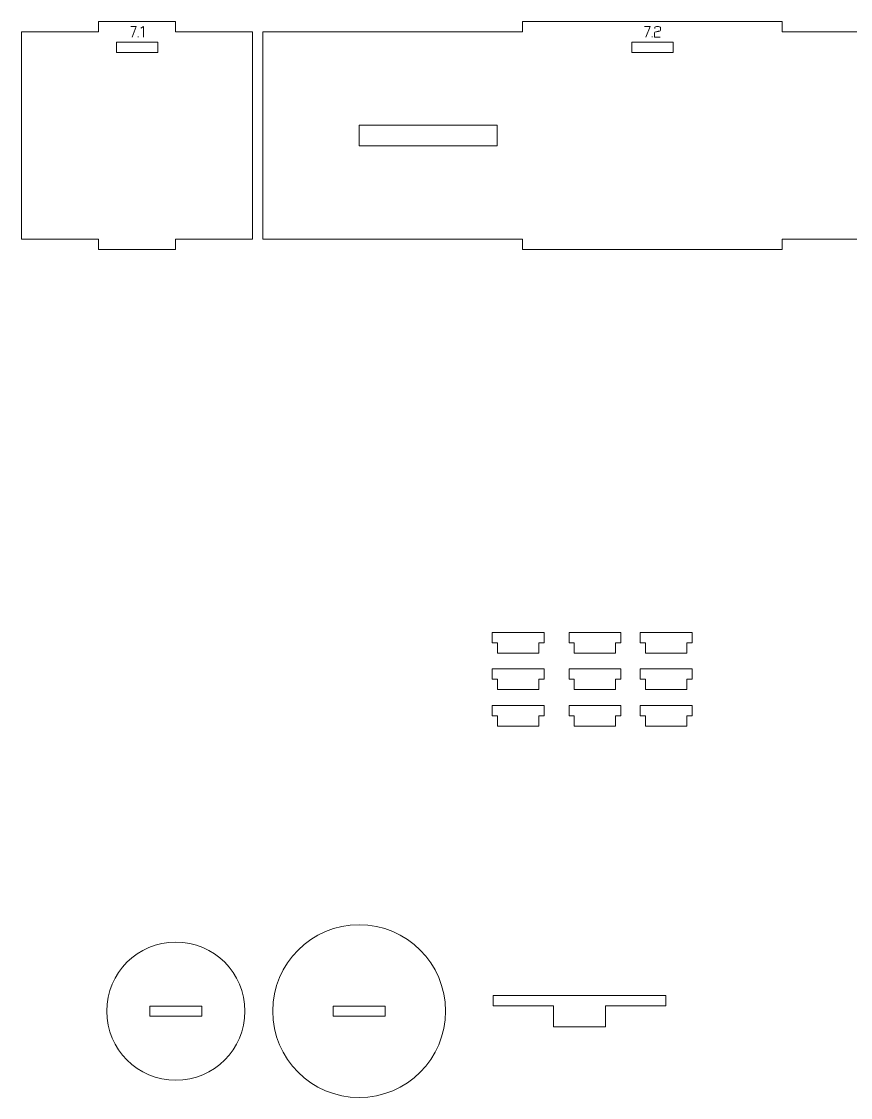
# Model space of a CAD drawing. Header units: centimetres. Extents: x -191 to 212, y -234 to 239.
# Drawn here: x 32.64 to 56.63, y -94.13 to -62.98 of the extents above; entities that cross this region are included whole.
import ezdxf

# ---------------------------------------------------------------- set-up
doc = ezdxf.new("R2010")
doc.units = ezdxf.units.CM
doc.header["$MEASUREMENT"] = 0
doc.layers.add('Capa 1', color=7, linetype='Continuous')

msp = doc.modelspace()

# ---------------------------------------------------------------- hatches: boundary and pattern name
at = {"layer": 'Capa 1', "true_color": 0x3e4095}
h = msp.add_hatch(color=175, dxfattribs=at)
edge = h.paths.add_edge_path()
edge.add_spline(control_points=[(35.83776, -63.43409), (35.83776, -63.43409), (35.95884, -63.11765), (35.95884, -63.11765), (35.95884, -63.11765), (35.79924, -63.11765), (35.79924, -63.11765), (35.79924, -63.11765), (35.95884, -63.11765), (35.95884, -63.11765), (35.95884, -63.11765), (35.83776, -63.43409), (35.83776, -63.43409)], knot_values=[0, 0, 0, 0, 0.25, 0.25, 0.25, 0.5, 0.5, 0.5, 0.75, 0.75, 0.75, 1, 1, 1, 1], degree=3, periodic=1)
h = msp.add_hatch(color=175, dxfattribs=at)
edge = h.paths.add_edge_path()
edge.add_spline(control_points=[(36.16888, -63.11719), (36.16888, -63.11719), (36.09275, -63.16993), (36.09275, -63.16993), (36.09275, -63.16993), (36.16888, -63.11719), (36.16888, -63.11719), (36.16888, -63.11719), (36.16888, -63.43409), (36.16888, -63.43409), (36.16888, -63.43409), (36.16888, -63.11719), (36.16888, -63.11719)], knot_values=[0, 0, 0, 0, 0.25, 0.25, 0.25, 0.5, 0.5, 0.5, 0.75, 0.75, 0.75, 1, 1, 1, 1], degree=3, periodic=1)
h = msp.add_hatch(color=175, dxfattribs=at)
edge = h.paths.add_edge_path()
edge.add_spline(control_points=[(50.70687, -63.43409), (50.70687, -63.43409), (50.82795, -63.11765), (50.82795, -63.11765), (50.82795, -63.11765), (50.66835, -63.11765), (50.66835, -63.11765), (50.66835, -63.11765), (50.82795, -63.11765), (50.82795, -63.11765), (50.82795, -63.11765), (50.70687, -63.43409), (50.70687, -63.43409)], knot_values=[0, 0, 0, 0, 0.25, 0.25, 0.25, 0.5, 0.5, 0.5, 0.75, 0.75, 0.75, 1, 1, 1, 1], degree=3, periodic=1)
h = msp.add_hatch(color=175, dxfattribs=at)
edge = h.paths.add_edge_path()
edge.add_spline(control_points=[(50.9614, -63.43409), (50.9614, -63.43409), (50.9614, -63.30155), (50.9614, -63.30155), (50.96232, -63.28963), (50.97317, -63.28046), (50.99396, -63.27404), (51.00252, -63.27342), (51.0107, -63.27243), (51.0185, -63.27105), (51.02629, -63.26968), (51.03417, -63.26823), (51.04212, -63.2667), (51.05679, -63.26425), (51.06803, -63.26226), (51.07582, -63.26074), (51.08362, -63.25921), (51.09119, -63.25722), (51.09853, -63.25477), (51.11748, -63.24774), (51.12696, -63.23872), (51.12696, -63.22772), (51.12696, -63.22772), (51.12696, -63.15296), (51.12696, -63.15296), (51.12696, -63.14318), (51.11909, -63.13485), (51.10334, -63.12797), (51.0876, -63.12109), (51.06795, -63.11765), (51.04441, -63.11765), (51.02087, -63.11765), (51.00122, -63.12109), (50.98548, -63.12797), (50.96973, -63.13485), (50.96186, -63.14318), (50.96186, -63.15296), (50.96186, -63.15296), (50.96186, -63.17543), (50.96186, -63.17543), (50.96186, -63.17543), (50.96186, -63.15296), (50.96186, -63.15296), (50.96186, -63.14318), (50.96973, -63.13485), (50.98548, -63.12797), (51.00122, -63.12109), (51.02087, -63.11765), (51.04441, -63.11765), (51.06795, -63.11765), (51.0876, -63.12109), (51.10334, -63.12797), (51.11909, -63.13485), (51.12696, -63.14318), (51.12696, -63.15296), (51.12696, -63.15296), (51.12696, -63.22772), (51.12696, -63.22772), (51.12696, -63.23872), (51.11748, -63.24774), (51.09853, -63.25477), (51.09119, -63.25722), (51.08362, -63.25921), (51.07582, -63.26074), (51.06803, -63.26226), (51.05679, -63.26425), (51.04212, -63.2667), (51.03417, -63.26823), (51.02629, -63.26968), (51.0185, -63.27105), (51.0107, -63.27243), (51.00252, -63.27342), (50.99396, -63.27404), (50.97317, -63.28046), (50.96232, -63.28963), (50.9614, -63.30155), (50.9614, -63.30155), (50.9614, -63.43409), (50.9614, -63.43409), (50.9614, -63.43409), (51.11825, -63.43409), (51.11825, -63.43409), (51.11825, -63.43409), (50.9614, -63.43409), (50.9614, -63.43409)], knot_values=[0, 0, 0, 0, 0.03571429, 0.03571429, 0.03571429, 0.07142857, 0.07142857, 0.07142857, 0.10714286, 0.10714286, 0.10714286, 0.14285714, 0.14285714, 0.14285714, 0.17857143, 0.17857143, 0.17857143, 0.21428571, 0.21428571, 0.21428571, 0.25, 0.25, 0.25, 0.28571429, 0.28571429, 0.28571429, 0.32142857, 0.32142857, 0.32142857, 0.35714286, 0.35714286, 0.35714286, 0.39285714, 0.39285714, 0.39285714, 0.42857143, 0.42857143, 0.42857143, 0.46428571, 0.46428571, 0.46428571, 0.5, 0.5, 0.5, 0.53571429, 0.53571429, 0.53571429, 0.57142857, 0.57142857, 0.57142857, 0.60714286, 0.60714286, 0.60714286, 0.64285714, 0.64285714, 0.64285714, 0.67857143, 0.67857143, 0.67857143, 0.71428571, 0.71428571, 0.71428571, 0.75, 0.75, 0.75, 0.78571429, 0.78571429, 0.78571429, 0.82142857, 0.82142857, 0.82142857, 0.85714286, 0.85714286, 0.85714286, 0.89285714, 0.89285714, 0.89285714, 0.92857143, 0.92857143, 0.92857143, 0.96428571, 0.96428571, 0.96428571, 1, 1, 1, 1], degree=3, periodic=1)
h = msp.add_hatch(color=175, dxfattribs=at)
edge = h.paths.add_edge_path()
edge.add_spline(control_points=[(36.01937, -63.43409), (36.01937, -63.43409), (36.01937, -63.41162), (36.01937, -63.41162), (36.01937, -63.41162), (36.01937, -63.43409), (36.01937, -63.43409)], knot_values=[0, 0, 0, 0, 0.5, 0.5, 0.5, 1, 1, 1, 1], degree=3, periodic=1)
h = msp.add_hatch(color=175, dxfattribs=at)
edge = h.paths.add_edge_path()
edge.add_spline(control_points=[(50.88848, -63.43409), (50.88848, -63.43409), (50.88848, -63.41162), (50.88848, -63.41162), (50.88848, -63.41162), (50.88848, -63.43409), (50.88848, -63.43409)], knot_values=[0, 0, 0, 0, 0.5, 0.5, 0.5, 1, 1, 1, 1], degree=3, periodic=1)

# ---------------------------------------------------------------- linework, layer by layer
at = {"layer": 'Capa 1', "color": 240, "lineweight": 20}
for points, knots in [([(32.64034, -63.27689), (32.64034, -63.27689), (32.64034, -69.27689), (32.64034, -69.27689), (32.64034, -69.27689), (34.86949, -69.27689), (34.86949, -69.27689), (34.86949, -69.27689), (34.86949, -69.57689), (34.86949, -69.57689), (34.86949, -69.57689), (37.09863, -69.57689), (37.09863, -69.57689), (37.09863, -69.57689), (37.09863, -69.27689), (37.09863, -69.27689), (37.09863, -69.27689), (39.32778, -69.27689), (39.32778, -69.27689), (39.32778, -69.27689), (39.32778, -63.27689), (39.32778, -63.27689), (39.32778, -63.27689), (37.09863, -63.27689), (37.09863, -63.27689), (37.09863, -63.27689), (37.09863, -62.97689), (37.09863, -62.97689), (37.09863, -62.97689), (34.86949, -62.97689), (34.86949, -62.97689), (34.86949, -62.97689), (34.86949, -63.27689), (34.86949, -63.27689), (34.86949, -63.27689), (32.64034, -63.27689), (32.64034, -63.27689)], [0, 0, 0, 0, 0.08333333, 0.08333333, 0.08333333, 0.16666667, 0.16666667, 0.16666667, 0.25, 0.25, 0.25, 0.33333333, 0.33333333, 0.33333333, 0.41666667, 0.41666667, 0.41666667, 0.5, 0.5, 0.5, 0.58333333, 0.58333333, 0.58333333, 0.66666667, 0.66666667, 0.66666667, 0.75, 0.75, 0.75, 0.83333333, 0.83333333, 0.83333333, 0.91666667, 0.91666667, 0.91666667, 1, 1, 1, 1]), ([(62.16752, -63.27689), (62.16752, -63.27689), (62.16752, -69.27689), (62.16752, -69.27689), (62.16752, -69.27689), (54.65427, -69.27689), (54.65427, -69.27689), (54.65427, -69.27689), (54.65427, -69.57689), (54.65427, -69.57689), (54.65427, -69.57689), (47.14103, -69.57689), (47.14103, -69.57689), (47.14103, -69.57689), (47.14103, -69.27689), (47.14103, -69.27689), (47.14103, -69.27689), (39.62778, -69.27689), (39.62778, -69.27689), (39.62778, -69.27689), (39.62778, -63.27689), (39.62778, -63.27689), (39.62778, -63.27689), (47.14103, -63.27689), (47.14103, -63.27689), (47.14103, -63.27689), (47.14103, -62.97689), (47.14103, -62.97689), (47.14103, -62.97689), (54.65427, -62.97689), (54.65427, -62.97689), (54.65427, -62.97689), (54.65427, -63.27689), (54.65427, -63.27689), (54.65427, -63.27689), (62.16752, -63.27689), (62.16752, -63.27689)], [0, 0, 0, 0, 0.08333333, 0.08333333, 0.08333333, 0.16666667, 0.16666667, 0.16666667, 0.25, 0.25, 0.25, 0.33333333, 0.33333333, 0.33333333, 0.41666667, 0.41666667, 0.41666667, 0.5, 0.5, 0.5, 0.58333333, 0.58333333, 0.58333333, 0.66666667, 0.66666667, 0.66666667, 0.75, 0.75, 0.75, 0.83333333, 0.83333333, 0.83333333, 0.91666667, 0.91666667, 0.91666667, 1, 1, 1, 1]), ([(35.38406, -63.87734), (35.38406, -63.87734), (36.58406, -63.87734), (36.58406, -63.87734), (36.58406, -63.87734), (36.58406, -63.57734), (36.58406, -63.57734), (36.58406, -63.57734), (35.38406, -63.57734), (35.38406, -63.57734), (35.38406, -63.57734), (35.38406, -63.87734), (35.38406, -63.87734)], [0, 0, 0, 0, 0.25, 0.25, 0.25, 0.5, 0.5, 0.5, 0.75, 0.75, 0.75, 1, 1, 1, 1]), ([(50.29765, -63.87734), (50.29765, -63.87734), (51.49765, -63.87734), (51.49765, -63.87734), (51.49765, -63.87734), (51.49765, -63.57734), (51.49765, -63.57734), (51.49765, -63.57734), (50.29765, -63.57734), (50.29765, -63.57734), (50.29765, -63.57734), (50.29765, -63.87734), (50.29765, -63.87734)], [0, 0, 0, 0, 0.25, 0.25, 0.25, 0.5, 0.5, 0.5, 0.75, 0.75, 0.75, 1, 1, 1, 1]), ([(46.40728, -65.97689), (46.40728, -65.97689), (42.40728, -65.97689), (42.40728, -65.97689), (42.40728, -65.97689), (42.40728, -66.57689), (42.40728, -66.57689), (42.40728, -66.57689), (46.40728, -66.57689), (46.40728, -66.57689), (46.40728, -66.57689), (46.40728, -65.97689), (46.40728, -65.97689)], [0, 0, 0, 0, 0.25, 0.25, 0.25, 0.5, 0.5, 0.5, 0.75, 0.75, 0.75, 1, 1, 1, 1])]:
    msp.add_open_spline(points, degree=3, knots=knots, dxfattribs=at)
at = {"layer": 'Capa 1', "color": 114, "lineweight": 9}
for points, knots in [([(35.83776, -63.43409), (35.83776, -63.43409), (35.95884, -63.11765), (35.95884, -63.11765), (35.95884, -63.11765), (35.79924, -63.11765), (35.79924, -63.11765), (35.79924, -63.11765), (35.95884, -63.11765), (35.95884, -63.11765), (35.95884, -63.11765), (35.83776, -63.43409), (35.83776, -63.43409)], [0, 0, 0, 0, 0.25, 0.25, 0.25, 0.5, 0.5, 0.5, 0.75, 0.75, 0.75, 1, 1, 1, 1]), ([(36.16888, -63.11719), (36.16888, -63.11719), (36.09275, -63.16993), (36.09275, -63.16993), (36.09275, -63.16993), (36.16888, -63.11719), (36.16888, -63.11719), (36.16888, -63.11719), (36.16888, -63.43409), (36.16888, -63.43409), (36.16888, -63.43409), (36.16888, -63.11719), (36.16888, -63.11719)], [0, 0, 0, 0, 0.25, 0.25, 0.25, 0.5, 0.5, 0.5, 0.75, 0.75, 0.75, 1, 1, 1, 1]), ([(50.70687, -63.43409), (50.70687, -63.43409), (50.82795, -63.11765), (50.82795, -63.11765), (50.82795, -63.11765), (50.66835, -63.11765), (50.66835, -63.11765), (50.66835, -63.11765), (50.82795, -63.11765), (50.82795, -63.11765), (50.82795, -63.11765), (50.70687, -63.43409), (50.70687, -63.43409)], [0, 0, 0, 0, 0.25, 0.25, 0.25, 0.5, 0.5, 0.5, 0.75, 0.75, 0.75, 1, 1, 1, 1]), ([(50.9614, -63.43409), (50.9614, -63.43409), (50.9614, -63.30155), (50.9614, -63.30155), (50.96232, -63.28963), (50.97317, -63.28046), (50.99396, -63.27404), (51.00252, -63.27342), (51.0107, -63.27243), (51.0185, -63.27105), (51.02629, -63.26968), (51.03417, -63.26823), (51.04212, -63.2667), (51.05679, -63.26425), (51.06803, -63.26226), (51.07582, -63.26074), (51.08362, -63.25921), (51.09119, -63.25722), (51.09853, -63.25477), (51.11748, -63.24774), (51.12696, -63.23872), (51.12696, -63.22772), (51.12696, -63.22772), (51.12696, -63.15296), (51.12696, -63.15296), (51.12696, -63.14318), (51.11909, -63.13485), (51.10334, -63.12797), (51.0876, -63.12109), (51.06795, -63.11765), (51.04441, -63.11765), (51.02087, -63.11765), (51.00122, -63.12109), (50.98548, -63.12797), (50.96973, -63.13485), (50.96186, -63.14318), (50.96186, -63.15296), (50.96186, -63.15296), (50.96186, -63.17543), (50.96186, -63.17543), (50.96186, -63.17543), (50.96186, -63.15296), (50.96186, -63.15296), (50.96186, -63.14318), (50.96973, -63.13485), (50.98548, -63.12797), (51.00122, -63.12109), (51.02087, -63.11765), (51.04441, -63.11765), (51.06795, -63.11765), (51.0876, -63.12109), (51.10334, -63.12797), (51.11909, -63.13485), (51.12696, -63.14318), (51.12696, -63.15296), (51.12696, -63.15296), (51.12696, -63.22772), (51.12696, -63.22772), (51.12696, -63.23872), (51.11748, -63.24774), (51.09853, -63.25477), (51.09119, -63.25722), (51.08362, -63.25921), (51.07582, -63.26074), (51.06803, -63.26226), (51.05679, -63.26425), (51.04212, -63.2667), (51.03417, -63.26823), (51.02629, -63.26968), (51.0185, -63.27105), (51.0107, -63.27243), (51.00252, -63.27342), (50.99396, -63.27404), (50.97317, -63.28046), (50.96232, -63.28963), (50.9614, -63.30155), (50.9614, -63.30155), (50.9614, -63.43409), (50.9614, -63.43409), (50.9614, -63.43409), (51.11825, -63.43409), (51.11825, -63.43409), (51.11825, -63.43409), (50.9614, -63.43409), (50.9614, -63.43409)], [0, 0, 0, 0, 0.03571429, 0.03571429, 0.03571429, 0.07142857, 0.07142857, 0.07142857, 0.10714286, 0.10714286, 0.10714286, 0.14285714, 0.14285714, 0.14285714, 0.17857143, 0.17857143, 0.17857143, 0.21428571, 0.21428571, 0.21428571, 0.25, 0.25, 0.25, 0.28571429, 0.28571429, 0.28571429, 0.32142857, 0.32142857, 0.32142857, 0.35714286, 0.35714286, 0.35714286, 0.39285714, 0.39285714, 0.39285714, 0.42857143, 0.42857143, 0.42857143, 0.46428571, 0.46428571, 0.46428571, 0.5, 0.5, 0.5, 0.53571429, 0.53571429, 0.53571429, 0.57142857, 0.57142857, 0.57142857, 0.60714286, 0.60714286, 0.60714286, 0.64285714, 0.64285714, 0.64285714, 0.67857143, 0.67857143, 0.67857143, 0.71428571, 0.71428571, 0.71428571, 0.75, 0.75, 0.75, 0.78571429, 0.78571429, 0.78571429, 0.82142857, 0.82142857, 0.82142857, 0.85714286, 0.85714286, 0.85714286, 0.89285714, 0.89285714, 0.89285714, 0.92857143, 0.92857143, 0.92857143, 0.96428571, 0.96428571, 0.96428571, 1, 1, 1, 1]), ([(36.01937, -63.43409), (36.01937, -63.43409), (36.01937, -63.41162), (36.01937, -63.41162), (36.01937, -63.41162), (36.01937, -63.43409), (36.01937, -63.43409)], [0, 0, 0, 0, 0.5, 0.5, 0.5, 1, 1, 1, 1]), ([(50.88848, -63.43409), (50.88848, -63.43409), (50.88848, -63.41162), (50.88848, -63.41162), (50.88848, -63.41162), (50.88848, -63.43409), (50.88848, -63.43409)], [0, 0, 0, 0, 0.5, 0.5, 0.5, 1, 1, 1, 1])]:
    msp.add_open_spline(points, degree=3, knots=knots, dxfattribs=at)
at = {"layer": 'Capa 1', "color": 240, "lineweight": 9}
for points, knots in [([(47.61254, -80.96003), (47.61254, -80.96003), (47.61254, -81.26003), (47.61254, -81.26003), (47.61254, -81.26003), (46.41254, -81.26003), (46.41254, -81.26003), (46.41254, -81.26003), (46.41254, -80.96003), (46.41254, -80.96003), (46.41254, -80.96003), (46.26254, -80.96003), (46.26254, -80.96003), (46.26254, -80.96003), (46.26254, -80.66003), (46.26254, -80.66003), (46.26254, -80.66003), (47.76254, -80.66003), (47.76254, -80.66003), (47.76254, -80.66003), (47.76254, -80.96003), (47.76254, -80.96003), (47.76254, -80.96003), (47.61254, -80.96003), (47.61254, -80.96003)], [0, 0, 0, 0, 0.125, 0.125, 0.125, 0.25, 0.25, 0.25, 0.375, 0.375, 0.375, 0.5, 0.5, 0.5, 0.625, 0.625, 0.625, 0.75, 0.75, 0.75, 0.875, 0.875, 0.875, 1, 1, 1, 1]), ([(49.83287, -80.96003), (49.83287, -80.96003), (49.83287, -81.26003), (49.83287, -81.26003), (49.83287, -81.26003), (48.63287, -81.26003), (48.63287, -81.26003), (48.63287, -81.26003), (48.63287, -80.96003), (48.63287, -80.96003), (48.63287, -80.96003), (48.48287, -80.96003), (48.48287, -80.96003), (48.48287, -80.96003), (48.48287, -80.66003), (48.48287, -80.66003), (48.48287, -80.66003), (49.98287, -80.66003), (49.98287, -80.66003), (49.98287, -80.66003), (49.98287, -80.96003), (49.98287, -80.96003), (49.98287, -80.96003), (49.83287, -80.96003), (49.83287, -80.96003)], [0, 0, 0, 0, 0.125, 0.125, 0.125, 0.25, 0.25, 0.25, 0.375, 0.375, 0.375, 0.5, 0.5, 0.5, 0.625, 0.625, 0.625, 0.75, 0.75, 0.75, 0.875, 0.875, 0.875, 1, 1, 1, 1]), ([(51.89279, -80.96003), (51.89279, -80.96003), (51.89279, -81.26003), (51.89279, -81.26003), (51.89279, -81.26003), (50.69279, -81.26003), (50.69279, -81.26003), (50.69279, -81.26003), (50.69279, -80.96003), (50.69279, -80.96003), (50.69279, -80.96003), (50.54279, -80.96003), (50.54279, -80.96003), (50.54279, -80.96003), (50.54279, -80.66003), (50.54279, -80.66003), (50.54279, -80.66003), (52.04279, -80.66003), (52.04279, -80.66003), (52.04279, -80.66003), (52.04279, -80.96003), (52.04279, -80.96003), (52.04279, -80.96003), (51.89279, -80.96003), (51.89279, -80.96003)], [0, 0, 0, 0, 0.125, 0.125, 0.125, 0.25, 0.25, 0.25, 0.375, 0.375, 0.375, 0.5, 0.5, 0.5, 0.625, 0.625, 0.625, 0.75, 0.75, 0.75, 0.875, 0.875, 0.875, 1, 1, 1, 1]), ([(47.61254, -82.01583), (47.61254, -82.01583), (47.61254, -82.31583), (47.61254, -82.31583), (47.61254, -82.31583), (46.41254, -82.31583), (46.41254, -82.31583), (46.41254, -82.31583), (46.41254, -82.01583), (46.41254, -82.01583), (46.41254, -82.01583), (46.26254, -82.01583), (46.26254, -82.01583), (46.26254, -82.01583), (46.26254, -81.71583), (46.26254, -81.71583), (46.26254, -81.71583), (47.76254, -81.71583), (47.76254, -81.71583), (47.76254, -81.71583), (47.76254, -82.01583), (47.76254, -82.01583), (47.76254, -82.01583), (47.61254, -82.01583), (47.61254, -82.01583)], [0, 0, 0, 0, 0.125, 0.125, 0.125, 0.25, 0.25, 0.25, 0.375, 0.375, 0.375, 0.5, 0.5, 0.5, 0.625, 0.625, 0.625, 0.75, 0.75, 0.75, 0.875, 0.875, 0.875, 1, 1, 1, 1]), ([(49.83287, -82.01583), (49.83287, -82.01583), (49.83287, -82.31583), (49.83287, -82.31583), (49.83287, -82.31583), (48.63287, -82.31583), (48.63287, -82.31583), (48.63287, -82.31583), (48.63287, -82.01583), (48.63287, -82.01583), (48.63287, -82.01583), (48.48287, -82.01583), (48.48287, -82.01583), (48.48287, -82.01583), (48.48287, -81.71583), (48.48287, -81.71583), (48.48287, -81.71583), (49.98287, -81.71583), (49.98287, -81.71583), (49.98287, -81.71583), (49.98287, -82.01583), (49.98287, -82.01583), (49.98287, -82.01583), (49.83287, -82.01583), (49.83287, -82.01583)], [0, 0, 0, 0, 0.125, 0.125, 0.125, 0.25, 0.25, 0.25, 0.375, 0.375, 0.375, 0.5, 0.5, 0.5, 0.625, 0.625, 0.625, 0.75, 0.75, 0.75, 0.875, 0.875, 0.875, 1, 1, 1, 1]), ([(51.89279, -82.01583), (51.89279, -82.01583), (51.89279, -82.31583), (51.89279, -82.31583), (51.89279, -82.31583), (50.69279, -82.31583), (50.69279, -82.31583), (50.69279, -82.31583), (50.69279, -82.01583), (50.69279, -82.01583), (50.69279, -82.01583), (50.54279, -82.01583), (50.54279, -82.01583), (50.54279, -82.01583), (50.54279, -81.71583), (50.54279, -81.71583), (50.54279, -81.71583), (52.04279, -81.71583), (52.04279, -81.71583), (52.04279, -81.71583), (52.04279, -82.01583), (52.04279, -82.01583), (52.04279, -82.01583), (51.89279, -82.01583), (51.89279, -82.01583)], [0, 0, 0, 0, 0.125, 0.125, 0.125, 0.25, 0.25, 0.25, 0.375, 0.375, 0.375, 0.5, 0.5, 0.5, 0.625, 0.625, 0.625, 0.75, 0.75, 0.75, 0.875, 0.875, 0.875, 1, 1, 1, 1]), ([(47.61254, -83.0767), (47.61254, -83.0767), (47.61254, -83.3767), (47.61254, -83.3767), (47.61254, -83.3767), (46.41254, -83.3767), (46.41254, -83.3767), (46.41254, -83.3767), (46.41254, -83.0767), (46.41254, -83.0767), (46.41254, -83.0767), (46.26254, -83.0767), (46.26254, -83.0767), (46.26254, -83.0767), (46.26254, -82.7767), (46.26254, -82.7767), (46.26254, -82.7767), (47.76254, -82.7767), (47.76254, -82.7767), (47.76254, -82.7767), (47.76254, -83.0767), (47.76254, -83.0767), (47.76254, -83.0767), (47.61254, -83.0767), (47.61254, -83.0767)], [0, 0, 0, 0, 0.125, 0.125, 0.125, 0.25, 0.25, 0.25, 0.375, 0.375, 0.375, 0.5, 0.5, 0.5, 0.625, 0.625, 0.625, 0.75, 0.75, 0.75, 0.875, 0.875, 0.875, 1, 1, 1, 1]), ([(49.83287, -83.0767), (49.83287, -83.0767), (49.83287, -83.3767), (49.83287, -83.3767), (49.83287, -83.3767), (48.63287, -83.3767), (48.63287, -83.3767), (48.63287, -83.3767), (48.63287, -83.0767), (48.63287, -83.0767), (48.63287, -83.0767), (48.48287, -83.0767), (48.48287, -83.0767), (48.48287, -83.0767), (48.48287, -82.7767), (48.48287, -82.7767), (48.48287, -82.7767), (49.98287, -82.7767), (49.98287, -82.7767), (49.98287, -82.7767), (49.98287, -83.0767), (49.98287, -83.0767), (49.98287, -83.0767), (49.83287, -83.0767), (49.83287, -83.0767)], [0, 0, 0, 0, 0.125, 0.125, 0.125, 0.25, 0.25, 0.25, 0.375, 0.375, 0.375, 0.5, 0.5, 0.5, 0.625, 0.625, 0.625, 0.75, 0.75, 0.75, 0.875, 0.875, 0.875, 1, 1, 1, 1]), ([(51.89279, -83.0767), (51.89279, -83.0767), (51.89279, -83.3767), (51.89279, -83.3767), (51.89279, -83.3767), (50.69279, -83.3767), (50.69279, -83.3767), (50.69279, -83.3767), (50.69279, -83.0767), (50.69279, -83.0767), (50.69279, -83.0767), (50.54279, -83.0767), (50.54279, -83.0767), (50.54279, -83.0767), (50.54279, -82.7767), (50.54279, -82.7767), (50.54279, -82.7767), (52.04279, -82.7767), (52.04279, -82.7767), (52.04279, -82.7767), (52.04279, -83.0767), (52.04279, -83.0767), (52.04279, -83.0767), (51.89279, -83.0767), (51.89279, -83.0767)], [0, 0, 0, 0, 0.125, 0.125, 0.125, 0.25, 0.25, 0.25, 0.375, 0.375, 0.375, 0.5, 0.5, 0.5, 0.625, 0.625, 0.625, 0.75, 0.75, 0.75, 0.875, 0.875, 0.875, 1, 1, 1, 1]), ([(42.40858, -89.12515), (43.78929, -89.12515), (44.90858, -90.24444), (44.90858, -91.62515), (44.90858, -93.00586), (43.78929, -94.12515), (42.40858, -94.12515), (41.02787, -94.12515), (39.90858, -93.00586), (39.90858, -91.62515), (39.90858, -90.24444), (41.02787, -89.12515), (42.40858, -89.12515)], [0, 0, 0, 0, 0.25, 0.25, 0.25, 0.5, 0.5, 0.5, 0.75, 0.75, 0.75, 1, 1, 1, 1]), ([(37.10592, -89.62515), (38.21049, -89.62515), (39.10592, -90.52058), (39.10592, -91.62515), (39.10592, -92.72972), (38.21049, -93.62515), (37.10592, -93.62515), (36.00135, -93.62515), (35.10592, -92.72972), (35.10592, -91.62515), (35.10592, -90.52058), (36.00135, -89.62515), (37.10592, -89.62515)], [0, 0, 0, 0, 0.25, 0.25, 0.25, 0.5, 0.5, 0.5, 0.75, 0.75, 0.75, 1, 1, 1, 1]), ([(46.28815, -91.17515), (46.28815, -91.17515), (51.28815, -91.17515), (51.28815, -91.17515), (51.28815, -91.17515), (51.28815, -91.47515), (51.28815, -91.47515), (51.28815, -91.47515), (49.53815, -91.47515), (49.53815, -91.47515), (49.53815, -91.47515), (49.53815, -92.07515), (49.53815, -92.07515), (49.53815, -92.07515), (48.03815, -92.07515), (48.03815, -92.07515), (48.03815, -92.07515), (48.03815, -91.47515), (48.03815, -91.47515), (48.03815, -91.47515), (46.28815, -91.47515), (46.28815, -91.47515), (46.28815, -91.47515), (46.28815, -91.17515), (46.28815, -91.17515)], [0, 0, 0, 0, 0.125, 0.125, 0.125, 0.25, 0.25, 0.25, 0.375, 0.375, 0.375, 0.5, 0.5, 0.5, 0.625, 0.625, 0.625, 0.75, 0.75, 0.75, 0.875, 0.875, 0.875, 1, 1, 1, 1]), ([(36.35592, -91.48015), (36.35592, -91.48015), (37.85592, -91.48015), (37.85592, -91.48015), (37.85592, -91.48015), (37.85592, -91.77015), (37.85592, -91.77015), (37.85592, -91.77015), (36.35592, -91.77015), (36.35592, -91.77015), (36.35592, -91.77015), (36.35592, -91.48015), (36.35592, -91.48015)], [0, 0, 0, 0, 0.25, 0.25, 0.25, 0.5, 0.5, 0.5, 0.75, 0.75, 0.75, 1, 1, 1, 1]), ([(41.65858, -91.48015), (41.65858, -91.48015), (43.15858, -91.48015), (43.15858, -91.48015), (43.15858, -91.48015), (43.15858, -91.77015), (43.15858, -91.77015), (43.15858, -91.77015), (41.65858, -91.77015), (41.65858, -91.77015), (41.65858, -91.77015), (41.65858, -91.48015), (41.65858, -91.48015)], [0, 0, 0, 0, 0.25, 0.25, 0.25, 0.5, 0.5, 0.5, 0.75, 0.75, 0.75, 1, 1, 1, 1])]:
    msp.add_open_spline(points, degree=3, knots=knots, dxfattribs=at)

doc.saveas('drawing.dxf')
